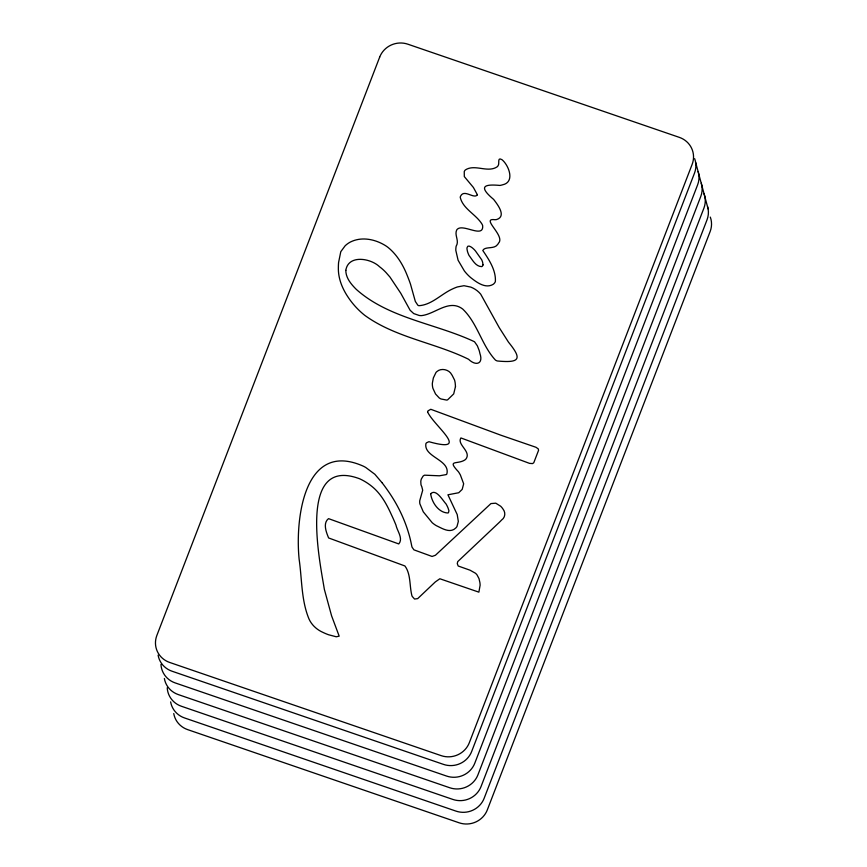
<?xml version="1.0" encoding="UTF-8"?>
<svg xmlns="http://www.w3.org/2000/svg" width="867" height="867" viewBox="0 0 867 867"><rect width="100%" height="100%" fill="white"/><g stroke="black" fill="none" stroke-linecap="round" stroke-linejoin="round"><path stroke-width="1.3" d="M381.957 482.605L374.858 474.282L365.863 467.562A25.923 24.915 -15 0 0 363.002 466.034C303.927 439.992 295.029 519.528 299.158 559.464C302.041 579.189 301.196 600.387 309.053 619.114C311.827 625.194 317.04 629.832 323.12 632.466A61.481 59.108 -15 0 0 328.495 634.731L336.255 636.779L339.181 636.15L331.584 615.819L324.334 589.267C320.01 562.022 296.98 455.294 359.697 478.801A57.623 55.39 -15 0 1 371.499 486.094C380.949 493.54 386.78 504.421 391.624 515.171A194.241 186.719 -15 0 1 395.991 525.153C397.086 530.864 403.523 538.537 398.755 543.934L328.517 518.629C322.632 523.202 326.295 532.349 328.626 537.952L404.911 565.967C410.785 573.802 409.473 585.279 411.673 594.697A8.009 7.695 -15 0 0 412.215 596.398L414.567 599.054L417.699 598.62L435.288 581.952L439.84 578.755L478.877 592.15L480.112 585.214A31.396 30.182 -15 0 0 479.895 582.581L479.007 578.625L477.078 574.973A11.206 10.772 -15 0 0 475.387 573.185L470.012 570.183L458.177 565.999L457.277 563.604L457.722 561.621L498.395 523.213A57.991 55.748 -15 0 0 501.538 520.081C505.45 517.48 505.764 512.31 502.871 508.864A17.828 17.145 -15 0 0 500.638 506.22L495.772 503.185L490.928 503.586L435.429 555.259L432.069 556.451L413.927 549.851L412.096 547.229A11.152 10.718 -15 0 1 411.662 545.636C407.858 525.64 399.199 506.599 387.43 490.05A175.416 168.621 -15 0 0 381.957 482.605M695.594 162.205L708.122 208.936M158.097 655.149A21.935 21.09 -15 0 0 172.002 671.21L443.492 764.391A21.935 21.09 -15 0 0 471.67 751.483L694.5 173.118A21.935 21.09 -15 0 0 694.662 158.694M160.959 664.436A21.935 21.09 -15 0 0 175.134 682.893L446.624 776.073A21.935 21.09 -15 0 0 474.802 763.166L697.632 184.801A21.935 21.09 -15 0 0 698.173 171.547M164.362 678.514A21.935 21.09 -15 0 0 178.266 694.575L449.756 787.756A21.935 21.09 -15 0 0 477.934 774.849L700.764 196.484A21.935 21.09 -15 0 0 701.305 183.23M167.223 687.802A21.935 21.09 -15 0 0 181.398 706.258L452.888 799.439A21.935 21.09 -15 0 0 481.055 786.532L703.896 208.167A21.935 21.09 -15 0 0 704.047 193.731M170.626 701.88A21.935 21.09 -15 0 0 184.519 717.941L456.02 811.122A21.935 21.09 -15 0 0 484.187 798.214L707.017 219.85A21.935 21.09 -15 0 0 707.57 206.595M173.747 713.563A21.935 21.09 -15 0 0 187.651 729.624L459.142 822.805A21.935 21.09 -15 0 0 487.319 809.897L710.149 231.532A21.935 21.09 -15 0 0 710.311 217.097M345.814 270.385C345.814 278.014 351.189 284.278 356.294 289.383C388.969 318.59 436.079 323.564 474.52 341.761L477.349 345.803L479.126 350.333A39.004 37.498 -15 0 1 479.906 353.476C483.591 363.891 475.961 366.47 468.538 359.252C434.876 342.66 395.341 337.631 364.66 315.263A84.034 80.783 -15 0 1 347.992 297.013C342.151 288.31 338.032 278.058 338.368 267.426A69.49 66.802 -15 0 1 338.585 262.463L340.785 251.679L345.142 245.794A23.041 22.152 -15 0 1 350.441 242.001C361.268 236.583 374.132 239.01 384.233 244.873A33.802 32.502 -15 0 1 388.308 247.637C397.335 255.071 403.361 265.465 407.533 276.248A166.399 159.951 -15 0 1 410.514 284.224L415.336 301.456L417.829 305.195A3.847 3.696 -15 0 0 418.945 305.693C431.766 304.902 441.249 294 452.498 288.96A42.082 40.446 -15 0 1 457.418 286.944L463.986 285.709L470.803 287.107A25.121 24.146 -15 0 1 480.676 294.13L499.219 327.607L508.485 342.151C521.999 358.754 520.601 363.219 497.29 360.975A9.201 8.843 -15 0 1 495.458 360.098C481.694 345.369 477.609 323.293 462.74 309.075C449.204 298.725 435.57 313.821 421.882 315.577A10.306 9.916 -15 0 1 419.108 315.436L413.711 313.572L410.102 310.234L400.771 293.263L389.933 277.017L386.173 272.715A50.665 48.704 -15 0 0 379.518 266.722C370.708 258.193 348.241 254.356 345.814 270.385M477.403 194.804C474.043 199.486 464.213 188.746 460.626 196.094A3.62 3.479 -15 0 0 460.236 197.351C462.924 208.958 476.167 214.387 482.085 224.25A8.28 7.966 -15 0 1 482.691 225.853C483.537 238.317 464.192 224.228 457.852 228.812A4.454 4.281 -15 0 0 456.725 229.95C454.145 235.185 459.629 240.788 456.15 246.206A22.585 21.708 -15 0 0 455.814 250.379L458.09 260.241L464.376 270.959A47.23 45.409 -15 0 0 470.564 277.494C476.536 282.219 485.52 289.101 493.28 284.257A8.269 7.944 -15 0 0 494.439 283.119L494.754 282.707A3.999 3.836 -15 0 0 495.382 281.352C496 270.038 488.836 259.406 482.789 250.476C485.065 246.087 494.017 249.458 497.398 244.743A6.405 6.156 -15 0 0 498.514 243.139C505.689 235.889 480.351 217.866 494.689 219.687A13.276 12.756 -15 0 0 496.542 219.568C506.957 216.371 497.387 204.319 493.648 199.421C477.381 185.787 484.978 184.075 500.01 185.44A26.292 25.273 -15 0 0 502.654 184.79C515.301 182.157 508.842 165.25 501.971 159.68C496.845 156.634 499.923 163.809 497.994 165.846A5.213 5.018 -15 0 1 497.17 166.811C487.622 173.216 474.78 163.679 465.33 169.975A4.931 4.747 -15 0 0 464.257 171.568L464.311 176.586L473.393 187.456L477.403 194.804M427.615 411.944C433.738 425.795 472.212 453.853 428.937 441.704L426.683 442.712A4.194 4.032 -15 0 0 425.935 443.536C423.324 457.169 450.623 459.727 446.83 474.043A2.568 2.471 -15 0 1 446.223 474.596L439.428 475.799L424.581 475.181A4.812 4.617 -15 0 0 423.074 476.146L421.351 478.985A12.593 12.105 -15 0 0 420.798 481.358L420.961 484.48A9.049 8.703 -15 0 0 421.785 486.625L422.695 490.223L419.736 500.736A14.273 13.72 -15 0 0 419.866 503.803L423.28 511.833L432.21 522.714A30.432 29.261 -15 0 0 436.274 525.64C442.062 528.317 449.908 533.639 455.652 528.111A7.77 7.478 -15 0 0 456.985 526.497L458.329 521.446L457.212 514.575L447.925 494.797L458.73 492.738L462.198 489.378L463.661 483.797L460.41 475.051A48.357 46.482 -15 0 0 458.459 471.778C446.277 458.773 457.971 465.286 465.612 459.423C472.212 451.74 456.53 444.695 460.908 437.943L529.542 463.379L532.566 463.585L533.769 462.75L538.57 450.32L538.277 448.922L536.012 447.296L501.072 435.277L430.791 409.289L428.081 410.817A1.994 1.907 -15 0 0 427.669 411.63L427.615 411.944M455.489 386.498L453.701 393.911L447.621 399.828A3.999 3.847 -15 0 1 446.635 400.077L441.075 398.983A11.444 11 -15 0 1 439.211 397.931L435.537 393.997L432.926 388.351A18.196 17.492 -15 0 1 432.351 383.247L433.348 377.947L435.982 372.485A6.329 6.08 -15 0 1 436.849 371.629C441.184 367.597 449.312 369.591 451.685 374.642A1.604 1.539 -15 0 0 452.065 375.129L454.579 380.104A35.655 34.268 -15 0 1 455.175 382.954L455.489 386.498M430.661 493.832C431.809 502.427 438.594 512.744 447.968 512.993A1.561 1.496 -15 0 0 448.499 512.57L448.943 510.728L448.033 507.954A41.345 39.741 -15 0 0 446.104 504.02C442.799 500.552 435.852 488.121 430.661 493.832M483.038 264.901L482.453 266.093A2.135 2.048 -15 0 1 481.716 266.603C475.68 266.689 472.298 259.591 469.014 255.418A28.47 27.365 -15 0 1 467.411 251.224L466.966 248.84A6.102 5.863 -15 0 1 467.085 247.604C467.692 244.136 471.843 247.323 473.187 248.601A21.773 20.927 -15 0 1 475.539 251.072L481.673 259.742A19.692 18.933 -15 0 1 482.616 262.246L483.038 264.901M379.681 57.103L156.851 635.468A21.935 21.09 -15 0 0 169.65 662.442L441.151 755.634A21.935 21.09 -15 0 0 469.318 742.716L692.148 164.351A21.935 21.09 -15 0 0 679.349 137.376L407.858 44.195A21.935 21.09 -15 0 0 379.681 57.103"/></g></svg>
